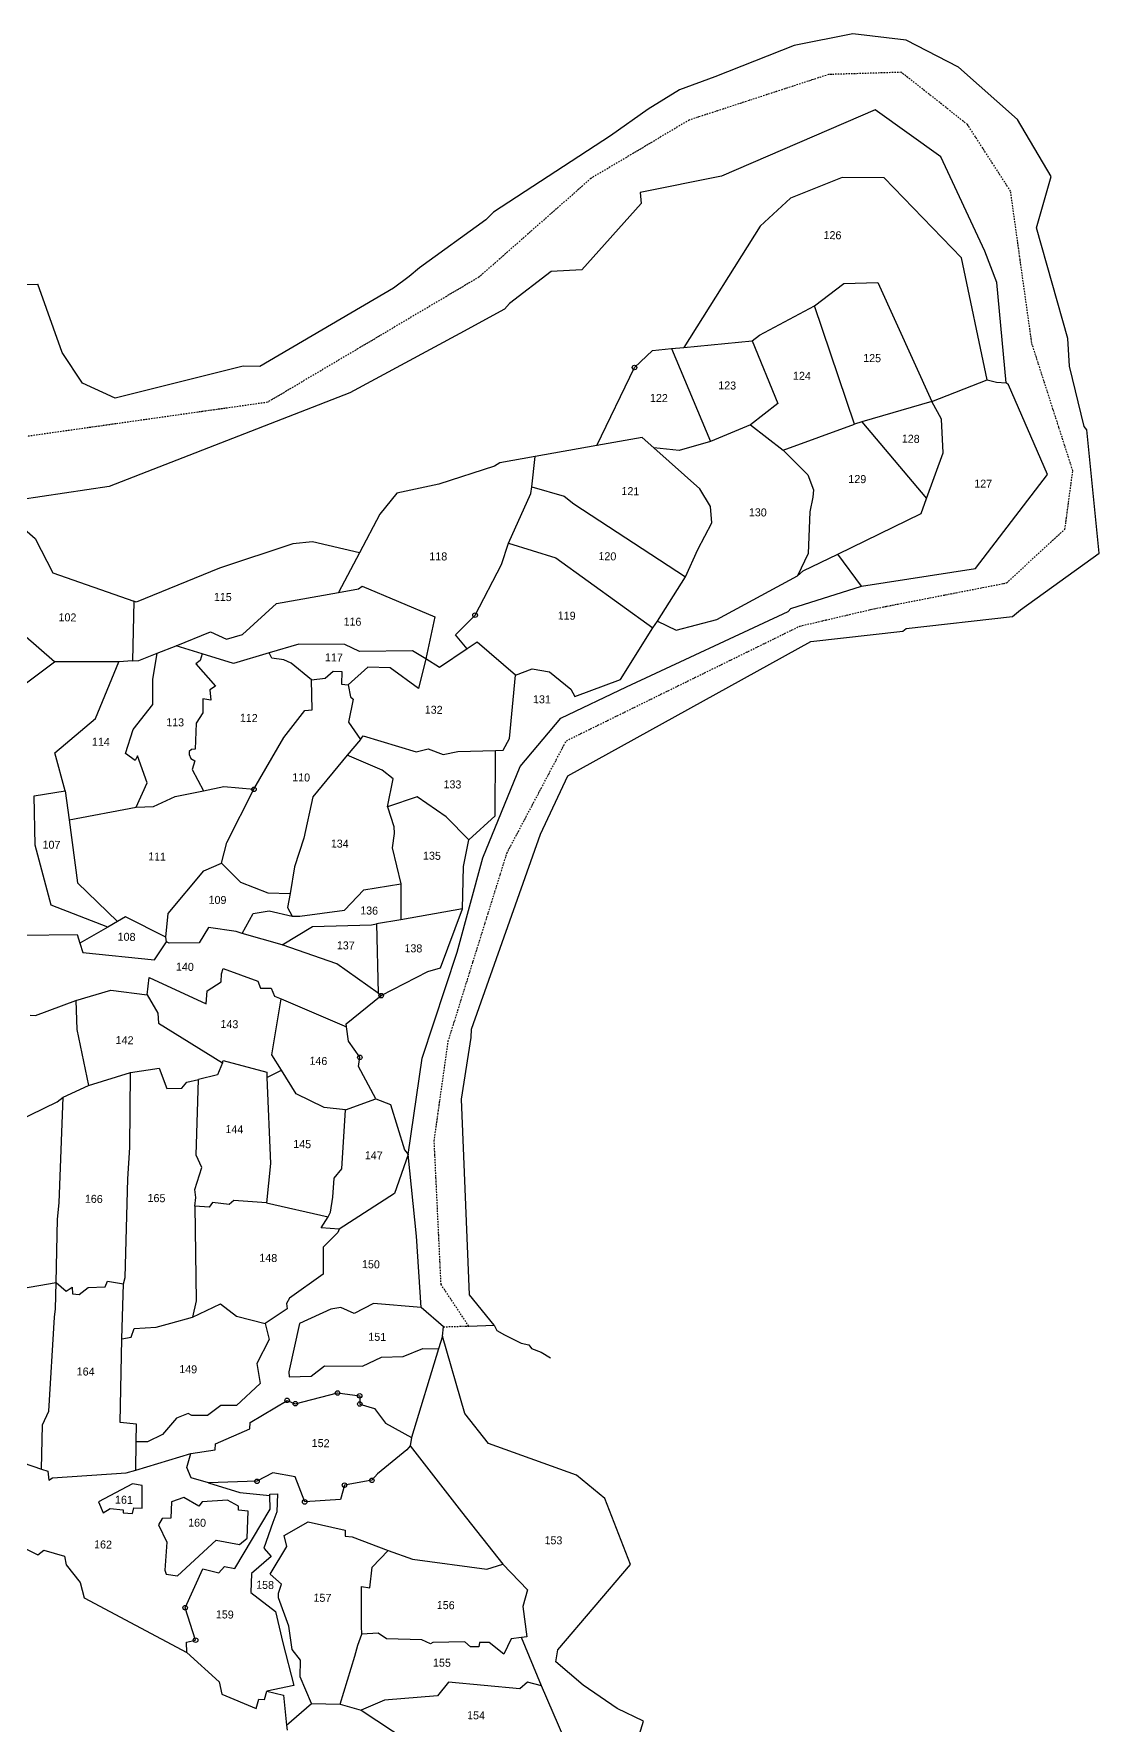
# Model space of a CAD drawing. Header units: metres. Extents: x 264613 to 267419, y 2153056 to 2156022.
# Drawn here: x 266196 to 267419, y 2154081 to 2156022 of the extents above; entities that cross this region are included whole.
import ezdxf

# ---------------------------------------------------------------- set-up
doc = ezdxf.new("R2010")
doc.units = ezdxf.units.M
doc.header["$LTSCALE"] = 0.3
doc.linetypes.add('DASHDOT', pattern=[1, 0.5, -0.25, 0, -0.25])
for name, color, linetype in [('OFF', 1, 'Continuous'), ('OTHERS', 1, 'Continuous'), ('POLY_PARCEL', 6, 'Continuous'), ('POLY_WATER', 4, 'Continuous'), ('SYM_STONE', 1, 'Continuous'), ('TEXT_PARCEL', 7, 'Continuous'), ('V_BOUND_LINE', 7, 'Continuous'), ('V_BOUND_STREAM_LINE', 7, 'DASHDOT')]:
    doc.layers.add(name, color=color, linetype=linetype)
doc.styles.add('TEXT_MAP', font='', dxfattribs={"height": 1.8})
doc.styles.get('TEXT_MAP').set_extended_font_data('Kruti Dev 050')

msp = doc.modelspace()

# ---------------------------------------------------------------- linework, layer by layer
at = {"layer": 'OFF'}
for p, q in [((266124.7, 2155733.1), (266200.7, 2155734.7)), ((266695.2, 2154539.3), (266724.3, 2154540.3))]:
    msp.add_line(p, q, dxfattribs=at)
at = {"layer": 'OTHERS'}
for p, q in [((266724.3, 2154540.3), (266727.4, 2154534.2)), ((266727.4, 2154534.2), (266736.1, 2154529.3)), ((266736.1, 2154529.3), (266755.4, 2154519.5)), ((266755.4, 2154519.5), (266764.3, 2154517.9)), ((266764.3, 2154517.9), (266767.2, 2154513.7)), ((266767.2, 2154513.7), (266778.5, 2154509.5)), ((266778.5, 2154509.5), (266789, 2154503))]:
    msp.add_line(p, q, dxfattribs=at)
at = {"layer": 'POLY_PARCEL'}
for p, q in [((267123.7, 2155856.9), (267064.4, 2155833.3)), ((267172.1, 2155856.8), (267123.7, 2155856.9)), ((267260.8, 2155764.9), (267172.1, 2155856.8)), ((267064.4, 2155833.3), (267029.8, 2155801.3)), ((267029.8, 2155801.3), (266942, 2155662.1)), ((267290.2, 2155624.8), (267260.8, 2155764.9)), ((267091.9, 2155709.9), (267125.7, 2155735.6)), ((267125.7, 2155735.6), (267164.8, 2155736.4)), ((267164.8, 2155736.4), (267226.6, 2155600.1)), ((267028.7, 2155676.2), (267091.9, 2155709.9)), ((267137.8, 2155574.1), (267091.9, 2155709.9)), ((267020.4, 2155669.6), (267028.7, 2155676.2)), ((266885.4, 2155639.1), (266906.2, 2155658.7)), ((266906.2, 2155658.7), (266927.9, 2155660.8)), ((266927.9, 2155660.8), (266942, 2155662.1)), ((266927.9, 2155660.8), (266972.6, 2155554.1)), ((266942, 2155662.1), (267020.4, 2155669.6)), ((267020.4, 2155669.6), (267049.9, 2155597.6)), ((266842.3, 2155549.6), (266885.4, 2155639.1)), ((267226.6, 2155600.1), (267290.2, 2155624.8)), ((267290.2, 2155624.8), (267301, 2155622.4)), ((267301, 2155622.4), (267312, 2155621.3)), ((267049.9, 2155597.6), (267018.5, 2155573.2)), ((267226.6, 2155600.1), (267146.3, 2155576.6)), ((267237.6, 2155579.7), (267226.6, 2155600.1)), ((267146.3, 2155576.6), (267137.8, 2155574.1)), ((267146.3, 2155576.6), (267220.5, 2155488.8)), ((267239.8, 2155541.1), (267237.6, 2155579.7)), ((266894.3, 2155558.8), (266842.3, 2155549.6)), ((266907.8, 2155546.8), (266894.3, 2155558.8)), ((267018.5, 2155573.2), (266972.6, 2155554.1)), ((267018.5, 2155573.2), (267056.2, 2155544.2)), ((267056.2, 2155544.2), (267137.8, 2155574.1)), ((266771.4, 2155536.9), (266730.8, 2155529.7)), ((266767.8, 2155502), (266771.4, 2155536.9)), ((266842.3, 2155549.6), (266771.4, 2155536.9)), ((266936.6, 2155544), (266907.8, 2155546.8)), ((266960.5, 2155500), (266907.8, 2155546.8)), ((266972.6, 2155554.1), (266936.6, 2155544)), ((267056.2, 2155544.2), (267084.3, 2155515.8)), ((267220.5, 2155488.8), (267239.8, 2155541.1)), ((266724.8, 2155525.8), (266660.9, 2155505.1)), ((266730.8, 2155529.7), (266724.8, 2155525.8)), ((266660.9, 2155505.1), (266612.9, 2155494.9)), ((266766.5, 2155494.5), (266767.8, 2155502)), ((266767.8, 2155502), (266804.6, 2155491.5)), ((266972.7, 2155479.7), (266960.5, 2155500)), ((267084.3, 2155515.8), (267090.8, 2155498.8)), ((267090.8, 2155498.8), (267090.1, 2155490.4)), ((266612.9, 2155494.9), (266593.2, 2155470.9)), ((266740.8, 2155437.6), (266766.5, 2155494.5)), ((266804.6, 2155491.5), (266815.8, 2155482.6)), ((266815.8, 2155482.6), (266943.8, 2155398.9)), ((266974.2, 2155461), (266972.7, 2155479.7)), ((267090.1, 2155490.4), (267086.6, 2155473.4)), ((267214.2, 2155471.5), (267220.5, 2155488.8)), ((266179, 2155459.3), (266197.6, 2155442.9)), ((266593.2, 2155470.9), (266569.7, 2155426.3)), ((266958.3, 2155430.4), (266974.2, 2155461)), ((267086.6, 2155473.4), (267084.9, 2155425.6)), ((267118.8, 2155424.7), (267214.2, 2155471.5)), ((266197.6, 2155442.9), (266218, 2155403.3)), ((266493.5, 2155436.7), (266409.4, 2155408.9)), ((266516, 2155439.2), (266493.5, 2155436.7)), ((266569.7, 2155426.3), (266516, 2155439.2)), ((266569.7, 2155426.3), (266545.9, 2155381)), ((266732.8, 2155413.2), (266740.8, 2155437.6)), ((266740.8, 2155437.6), (266795, 2155420.7)), ((266795, 2155420.7), (266906.4, 2155340.2)), ((266943.8, 2155398.9), (266958.3, 2155430.4)), ((267084.9, 2155425.6), (267072.3, 2155400)), ((267078.9, 2155405.8), (267118.8, 2155424.7)), ((267145.9, 2155388), (267118.8, 2155424.7)), ((266218, 2155403.3), (266310.9, 2155371)), ((266409.4, 2155408.9), (266313.7, 2155370)), ((266702.5, 2155354.9), (266732.8, 2155413.2)), ((267072.3, 2155400), (267078.9, 2155405.8)), ((266545.9, 2155381), (266568.9, 2155385.2)), ((266568.9, 2155385.2), (266573, 2155388)), ((266573, 2155388), (266656.3, 2155353)), ((266911.7, 2155348.1), (266943.8, 2155398.9)), ((266979.8, 2155349.8), (267072.3, 2155400)), ((266310.9, 2155371), (266309.5, 2155302.4)), ((266313.7, 2155370), (266310.9, 2155371)), ((266435.5, 2155332.6), (266474.7, 2155368.1)), ((266474.7, 2155368.1), (266545.9, 2155381)), ((266219.8, 2155301.4), (266166.1, 2155348.3)), ((266656.3, 2155353), (266646, 2155304.7)), ((266680.2, 2155332.3), (266702.5, 2155354.9)), ((266906.4, 2155340.2), (266911.7, 2155348.1)), ((266911.7, 2155348.1), (266933.4, 2155337.8)), ((266933.4, 2155337.8), (266979.8, 2155349.8)), ((266359.5, 2155319.9), (266398.8, 2155335.7)), ((266398.8, 2155335.7), (266417.3, 2155327.4)), ((266417.3, 2155327.4), (266435.5, 2155332.6)), ((266693.6, 2155316.4), (266680.2, 2155332.3)), ((266704.8, 2155323.9), (266693.6, 2155316.4)), ((266748.9, 2155286.1), (266704.8, 2155323.9)), ((266869.2, 2155280.9), (266906.4, 2155340.2)), ((266316.6, 2155302.7), (266337.9, 2155311.2)), ((266332.9, 2155281), (266337.9, 2155311.2)), ((266337.9, 2155311.2), (266359.5, 2155319.9)), ((266389.2, 2155310.7), (266359.5, 2155319.9)), ((266389.2, 2155310.7), (266386.9, 2155303)), ((266425.2, 2155299.6), (266389.2, 2155310.7)), ((266466.3, 2155311.8), (266425.2, 2155299.6)), ((266500.2, 2155321.6), (266466.3, 2155311.8)), ((266469.4, 2155305.6), (266466.3, 2155311.8)), ((266483.2, 2155303.8), (266469.4, 2155305.6)), ((266552.9, 2155321.1), (266500.2, 2155321.6)), ((266569.9, 2155313.1), (266552.9, 2155321.1)), ((266630.6, 2155313.9), (266569.9, 2155313.1)), ((266646, 2155304.7), (266630.6, 2155313.9)), ((266646, 2155304.7), (266637.6, 2155270.7)), ((266661.7, 2155295), (266646, 2155304.7)), ((266693.6, 2155316.4), (266661.7, 2155295)), ((266164.9, 2155260.1), (266219.8, 2155301.4)), ((266293.6, 2155301.4), (266219.8, 2155301.4)), ((266266.9, 2155236.2), (266293.6, 2155301.4)), ((266309.5, 2155302.4), (266293.6, 2155301.4)), ((266309.5, 2155302.4), (266316.6, 2155302.7)), ((266386.9, 2155303), (266382.2, 2155299.1)), ((266382.2, 2155299.1), (266404.5, 2155273.3)), ((266491.3, 2155299.7), (266483.2, 2155303.8)), ((266514.9, 2155280.7), (266491.3, 2155299.7)), ((266530.5, 2155282.6), (266539.7, 2155290.5)), ((266539.7, 2155290.5), (266549.5, 2155290.1)), ((266549.5, 2155290.1), (266549.2, 2155275.9)), ((266579.3, 2155295.1), (266557, 2155275)), ((266605.2, 2155294.6), (266579.3, 2155295.1)), ((266637.6, 2155270.7), (266605.2, 2155294.6)), ((266742.2, 2155213.5), (266748.9, 2155286.1)), ((266748.9, 2155286.1), (266768.1, 2155293.5)), ((266768.1, 2155293.5), (266788, 2155289.9)), ((266788, 2155289.9), (266812.2, 2155269.9)), ((266332.9, 2155252.5), (266332.9, 2155281)), ((266404.5, 2155273.3), (266398.3, 2155269.1)), ((266398.3, 2155269.1), (266399.3, 2155257.5)), ((266514.9, 2155280.7), (266530.5, 2155282.6)), ((266515.7, 2155246.2), (266514.9, 2155280.7)), ((266549.2, 2155275.9), (266557, 2155275)), ((266557, 2155275), (266559.6, 2155261.3)), ((266812.2, 2155269.9), (266817, 2155261.6)), ((266817, 2155261.6), (266869.2, 2155280.9)), ((266310.1, 2155223.7), (266332.9, 2155252.5)), ((266399.3, 2155257.5), (266390.1, 2155258.9)), ((266390.1, 2155258.9), (266390.1, 2155243)), ((266507.3, 2155245.4), (266515.7, 2155246.2)), ((266562.8, 2155258.6), (266557.4, 2155232.1)), ((266559.6, 2155261.3), (266562.8, 2155258.6)), ((266220.4, 2155197.1), (266266.9, 2155236.2)), ((266382.3, 2155230.8), (266381.5, 2155201.3)), ((266390.1, 2155243), (266382.3, 2155230.8)), ((266483.2, 2155214.4), (266507.3, 2155245.4)), ((266557.4, 2155232.1), (266571, 2155212.3)), ((266301.5, 2155196), (266310.1, 2155223.7)), ((266448.8, 2155155.1), (266483.2, 2155214.4)), ((266571, 2155212.3), (266555.9, 2155194.2)), ((266571, 2155212.3), (266574.2, 2155216.3)), ((266574.2, 2155216.3), (266634.8, 2155198)), ((266734.7, 2155200), (266742.2, 2155213.5)), ((266232.1, 2155153.2), (266220.4, 2155197.1)), ((266312.3, 2155188.3), (266301.5, 2155196)), ((266315.3, 2155193.4), (266312.3, 2155188.3)), ((266326.2, 2155162.7), (266315.3, 2155193.4)), ((266374.5, 2155198.3), (266374.3, 2155195.1)), ((266374.3, 2155195.1), (266376.2, 2155190.5)), ((266377.3, 2155200.6), (266374.5, 2155198.3)), ((266376.2, 2155190.5), (266380.9, 2155187.9)), ((266381.5, 2155201.3), (266377.3, 2155200.6)), ((266380.9, 2155187.9), (266377.8, 2155177.9)), ((266555.9, 2155194.2), (266516.2, 2155146.4)), ((266596, 2155177.2), (266555.9, 2155194.2)), ((266634.8, 2155198), (266648.8, 2155201.4)), ((266648.8, 2155201.4), (266666, 2155195.2)), ((266666, 2155195.2), (266682.9, 2155198.6)), ((266682.9, 2155198.6), (266726.1, 2155199.8)), ((266725.5, 2155124.7), (266726.1, 2155199.8)), ((266726.1, 2155199.8), (266734.7, 2155200)), ((266377.8, 2155177.9), (266390.8, 2155153.5)), ((266608.4, 2155167), (266596, 2155177.2)), ((266196.5, 2155147.5), (266232.1, 2155153.2)), ((266232.1, 2155153.2), (266236.6, 2155120)), ((266313.6, 2155134.6), (266326.2, 2155162.7)), ((266358.5, 2155146.9), (266390.8, 2155153.5)), ((266390.8, 2155153.5), (266414.4, 2155158.3)), ((266414.4, 2155158.3), (266448.8, 2155155.1)), ((266417.8, 2155094.1), (266448.8, 2155155.1)), ((266602.2, 2155135.1), (266608.4, 2155167)), ((266197.8, 2155091), (266196.5, 2155147.5)), ((266236.6, 2155120), (266313.6, 2155134.6)), ((266313.6, 2155134.6), (266333.5, 2155135.2)), ((266333.5, 2155135.2), (266358.5, 2155146.9)), ((266516.2, 2155146.4), (266506.2, 2155099.1)), ((266636.1, 2155146.3), (266602.2, 2155135.1)), ((266602.2, 2155135.1), (266609.2, 2155112.5)), ((266669.2, 2155123.7), (266636.1, 2155146.3)), ((266236.6, 2155120), (266246.4, 2155047.8)), ((266609.2, 2155112.5), (266609.7, 2155104.4)), ((266695.5, 2155097.1), (266669.2, 2155123.7)), ((266695.5, 2155097.1), (266725.5, 2155124.7)), ((266216.2, 2155022.3), (266197.8, 2155091)), ((266411.5, 2155070.2), (266417.8, 2155094.1)), ((266506.2, 2155099.1), (266495.2, 2155066.3)), ((266609.7, 2155104.4), (266607.2, 2155088)), ((266689.4, 2155066.4), (266695.5, 2155097.1)), ((266607.2, 2155088), (266617.3, 2155046.8)), ((266350.4, 2155012.5), (266391.2, 2155061.7)), ((266391.2, 2155061.7), (266411.5, 2155070.2)), ((266411.5, 2155070.2), (266433.4, 2155048.7)), ((266495.2, 2155066.3), (266490.4, 2155035.7)), ((266688.1, 2155017.9), (266689.4, 2155066.4)), ((266246.4, 2155047.8), (266292.1, 2155003.4)), ((266433.4, 2155048.7), (266464.8, 2155036.2)), ((266464.8, 2155036.2), (266490.4, 2155035.7)), ((266490.4, 2155035.7), (266487.1, 2155019.6)), ((266552.5, 2155016.3), (266574.9, 2155039.9)), ((266574.9, 2155039.9), (266617.3, 2155046.8)), ((266617.3, 2155046.8), (266617.3, 2155005.5)), ((266281.1, 2154997.1), (266216.2, 2155022.3)), ((266447.7, 2155012.8), (266466.3, 2155015.5)), ((266466.3, 2155015.5), (266492.6, 2155009.7)), ((266487.1, 2155019.6), (266492.6, 2155009.7)), ((266501.5, 2155009.6), (266552.5, 2155016.3)), ((266688.1, 2155017.9), (266617.3, 2155005.5)), ((266662.8, 2154950.1), (266688.1, 2155017.9)), ((266281.1, 2154997.1), (266249.1, 2154978.6)), ((266292.1, 2155003.4), (266281.1, 2154997.1)), ((266301.2, 2155008.6), (266292.1, 2155003.4)), ((266347.8, 2154985.6), (266301.2, 2155008.6)), ((266347.8, 2154985.6), (266350.4, 2155012.5)), ((266396.8, 2154996.4), (266386, 2154979)), ((266428.5, 2154992), (266396.8, 2154996.4)), ((266435.1, 2154989.8), (266447.7, 2155012.8)), ((266481.3, 2154976.8), (266516, 2154997.6)), ((266492.6, 2155009.7), (266501.5, 2155009.6)), ((266516, 2154997.6), (266583.5, 2154999.7)), ((266583.5, 2154999.7), (266589.4, 2155000.7)), ((266617.3, 2155005.5), (266589.4, 2155000.7)), ((266589.4, 2155000.7), (266591.3, 2154921.4)), ((266181.3, 2154987.8), (266246, 2154988.6)), ((266246, 2154988.6), (266249.1, 2154978.6)), ((266249.1, 2154978.6), (266252.5, 2154967.7)), ((266334.7, 2154959.4), (266348.5, 2154980.2)), ((266348.5, 2154980.2), (266347.8, 2154985.6)), ((266351.4, 2154978.5), (266348.5, 2154980.2)), ((266386, 2154979), (266351.4, 2154978.5)), ((266435.1, 2154989.8), (266428.5, 2154992)), ((266481.3, 2154976.8), (266435.1, 2154989.8)), ((266543.9, 2154954.9), (266481.3, 2154976.8)), ((266252.5, 2154967.7), (266334.7, 2154959.4)), ((266591.3, 2154921.4), (266543.9, 2154954.9)), ((266326.1, 2154919.3), (266328.5, 2154939.1)), ((266328.5, 2154939.1), (266393.8, 2154908.8)), ((266411, 2154934.4), (266411.4, 2154943.5)), ((266411.4, 2154943.5), (266413.5, 2154949.6)), ((266413.5, 2154949.6), (266453.1, 2154935)), ((266594.8, 2154918.4), (266648.4, 2154945.9)), ((266648.4, 2154945.9), (266662.8, 2154950.1)), ((266244.5, 2154912.7), (266284.5, 2154924.5)), ((266284.5, 2154924.5), (266326.1, 2154919.3)), ((266326.1, 2154919.3), (266338.6, 2154898.1)), ((266393.8, 2154908.8), (266394.9, 2154924)), ((266394.9, 2154924), (266411, 2154934.4)), ((266453.1, 2154935), (266456.3, 2154926.8)), ((266456.3, 2154926.8), (266468.5, 2154926.9)), ((266468.5, 2154926.9), (266472.3, 2154917.7)), ((266472.3, 2154917.7), (266480.1, 2154914.9)), ((266554.4, 2154886.2), (266594.8, 2154918.4)), ((266591.3, 2154921.4), (266594.8, 2154918.4)), ((266198, 2154895.5), (266244.5, 2154912.7)), ((266244.5, 2154912.7), (266245.4, 2154879.5)), ((266338.6, 2154898.1), (266339.4, 2154886.9)), ((266469.2, 2154850.3), (266480.1, 2154914.9)), ((266480.1, 2154914.9), (266555, 2154882.5)), ((266191.8, 2154896.1), (266198, 2154895.5)), ((266245.4, 2154879.5), (266259.1, 2154815.4)), ((266339.4, 2154886.9), (266412.6, 2154841.3)), ((266555, 2154882.5), (266554.4, 2154886.2)), ((266557.4, 2154866.2), (266555, 2154882.5)), ((266570.3, 2154847.6), (266557.4, 2154866.2)), ((266412.6, 2154841.3), (266407, 2154827.5)), ((266412.6, 2154841.3), (266413.6, 2154844.1)), ((266413.6, 2154844.1), (266463.4, 2154830.4)), ((266480.2, 2154832.7), (266469.2, 2154850.3)), ((266568.9, 2154837.2), (266570.3, 2154847.6)), ((266259.1, 2154815.4), (266307.2, 2154830.3)), ((266306.5, 2154744), (266307.2, 2154830.3)), ((266307.2, 2154830.3), (266339.9, 2154835.1)), ((266339.9, 2154835.1), (266348.7, 2154811.7)), ((266366, 2154812.4), (266371.6, 2154819.1)), ((266371.6, 2154819.1), (266385.1, 2154822.3)), ((266382.6, 2154735.2), (266385.1, 2154822.3)), ((266407, 2154827.5), (266385.1, 2154822.3)), ((266463.4, 2154830.4), (266463.6, 2154824.6)), ((266463.6, 2154824.6), (266480.2, 2154832.7)), ((266463.6, 2154824.6), (266467.8, 2154725.8)), ((266497.1, 2154805.6), (266480.2, 2154832.7)), ((266588.6, 2154799.8), (266568.9, 2154837.2)), ((266223.1, 2154796.5), (266229.9, 2154801.8)), ((266225.4, 2154680.7), (266229.9, 2154801.8)), ((266229.9, 2154801.8), (266259.1, 2154815.4)), ((266348.7, 2154811.7), (266366, 2154812.4)), ((266529.2, 2154789.9), (266497.1, 2154805.6)), ((266553.8, 2154787.3), (266588.6, 2154799.8)), ((266588.6, 2154799.8), (266605.6, 2154793.6)), ((266161.8, 2154766.8), (266223.1, 2154796.5)), ((266553.8, 2154787.3), (266529.2, 2154789.9)), ((266549.5, 2154719.7), (266553.8, 2154787.3)), ((266605.6, 2154793.6), (266621.6, 2154741.3)), ((266304.1, 2154708.3), (266306.5, 2154744)), ((266621.6, 2154741.3), (266625.7, 2154736.1)), ((266388.8, 2154721.1), (266382.6, 2154735.2)), ((266467.8, 2154725.8), (266463.1, 2154680.7)), ((266625.7, 2154736.1), (266609.9, 2154691.3)), ((266300.9, 2154594.8), (266304.1, 2154708.3)), ((266380.8, 2154696), (266388.8, 2154721.1)), ((266539.2, 2154687.3), (266540.7, 2154708.9)), ((266540.7, 2154708.9), (266549.5, 2154719.7)), ((266382.1, 2154686.7), (266380.8, 2154696)), ((266380.8, 2154676.7), (266382.1, 2154686.7)), ((266425.7, 2154683.3), (266420.2, 2154678.8)), ((266463.1, 2154680.7), (266425.7, 2154683.3)), ((266536.7, 2154670.1), (266539.2, 2154687.3)), ((266609.9, 2154691.3), (266546.4, 2154650.5)), ((266223.5, 2154662.1), (266225.4, 2154680.7)), ((266380.8, 2154676.7), (266382.3, 2154568.2)), ((266397.3, 2154675.6), (266380.8, 2154676.7)), ((266401.3, 2154680.9), (266397.3, 2154675.6)), ((266420.2, 2154678.8), (266401.3, 2154680.9)), ((266463.1, 2154680.7), (266534.1, 2154664.6)), ((266525.9, 2154651.9), (266534.1, 2154664.6)), ((266534.1, 2154664.6), (266536.7, 2154670.1)), ((266221.7, 2154589.3), (266223.5, 2154662.1)), ((266546.4, 2154650.5), (266525.9, 2154651.9)), ((266545.1, 2154646.7), (266528.2, 2154629.8)), ((266546.4, 2154650.5), (266545.1, 2154646.7)), ((266528.2, 2154629.8), (266528.1, 2154598.9)), ((266162.1, 2154578.8), (266221.7, 2154589.3)), ((266220.9, 2154559.2), (266221.7, 2154589.3)), ((266221.7, 2154589.3), (266233.3, 2154579.2)), ((266278, 2154584.2), (266280.9, 2154590.7)), ((266280.9, 2154590.7), (266299.1, 2154587.6)), ((266297.3, 2154524.5), (266299.1, 2154587.6)), ((266299.1, 2154587.6), (266300.9, 2154594.8)), ((266528.1, 2154598.9), (266489.4, 2154571.1)), ((266233.3, 2154579.2), (266240.3, 2154583.9)), ((266240.3, 2154583.9), (266240.4, 2154576.3)), ((266240.4, 2154576.3), (266248.1, 2154575.4)), ((266248.1, 2154575.4), (266258.6, 2154583.5)), ((266258.6, 2154583.5), (266278, 2154584.2)), ((266382.3, 2154568.2), (266378.3, 2154549.4)), ((266489.4, 2154571.1), (266486.3, 2154565.3)), ((266213.5, 2154441.5), (266220, 2154549.5)), ((266220, 2154549.5), (266220.9, 2154559.2)), ((266353.5, 2154542.7), (266378.3, 2154549.4)), ((266378.3, 2154549.4), (266410.3, 2154564.8)), ((266410.3, 2154564.8), (266428.6, 2154550.8)), ((266428.6, 2154550.8), (266461.5, 2154542.4)), ((266486.7, 2154559), (266461.5, 2154542.4)), ((266486.3, 2154565.3), (266486.7, 2154559)), ((266537.1, 2154558.6), (266500.9, 2154542.1)), ((266548.3, 2154560.7), (266537.1, 2154558.6)), ((266563.7, 2154553.5), (266548.3, 2154560.7)), ((266586, 2154565), (266563.7, 2154553.5)), ((266640.8, 2154560.6), (266586, 2154565)), ((266308, 2154526.5), (266311.4, 2154536.4)), ((266311.4, 2154536.4), (266336.5, 2154537.9)), ((266336.5, 2154537.9), (266353.5, 2154542.7)), ((266461.5, 2154542.4), (266466.4, 2154523.9)), ((266500.9, 2154542.1), (266488.9, 2154486.9)), ((266295.4, 2154428.7), (266297.3, 2154524.5)), ((266297.3, 2154524.5), (266308, 2154526.5)), ((266466.4, 2154523.9), (266451.9, 2154496.4)), ((266619.9, 2154504.2), (266642.7, 2154513.4)), ((266660.6, 2154513), (266629.5, 2154411.4)), ((266642.7, 2154513.4), (266660.6, 2154513)), ((266665, 2154527.7), (266660.6, 2154513)), ((266451.9, 2154496.4), (266455.8, 2154473.2)), ((266514.5, 2154481.9), (266529.9, 2154493.5)), ((266529.9, 2154493.5), (266573.4, 2154493.4)), ((266573.4, 2154493.4), (266595.2, 2154503.4)), ((266595.2, 2154503.4), (266619.9, 2154504.2)), ((266455.8, 2154473.2), (266428.6, 2154448.2)), ((266488.9, 2154486.9), (266489.3, 2154481.1)), ((266489.3, 2154481.1), (266514.5, 2154481.9)), ((266444.3, 2154428.8), (266486.8, 2154454)), ((266486.8, 2154454), (266496.2, 2154450.2)), ((266496.2, 2154450.2), (266544.7, 2154462.5)), ((266544.7, 2154462.5), (266570.1, 2154459.3)), ((266570.1, 2154459.3), (266570.2, 2154449.8)), ((266206.3, 2154425.8), (266213.5, 2154441.5)), ((266359.8, 2154433.5), (266343.9, 2154414.9)), ((266373.1, 2154439.1), (266359.8, 2154433.5)), ((266377.6, 2154436.7), (266373.1, 2154439.1)), ((266395.4, 2154436.6), (266377.6, 2154436.7)), ((266410.6, 2154448), (266395.4, 2154436.6)), ((266428.6, 2154448.2), (266410.6, 2154448)), ((266570.2, 2154449.8), (266587.2, 2154444.8)), ((266587.2, 2154444.8), (266599.8, 2154428)), ((266204.8, 2154375.2), (266206.3, 2154425.8)), ((266313.9, 2154426.8), (266295.4, 2154428.7)), ((266313.6, 2154406.3), (266313.9, 2154426.8)), ((266343.9, 2154414.9), (266326.5, 2154406.4)), ((266404.6, 2154404.2), (266443.9, 2154421.2)), ((266443.9, 2154421.2), (266444.3, 2154428.8)), ((266599.8, 2154428), (266629.5, 2154411.4)), ((266629.5, 2154411.4), (266628, 2154401.8)), ((266313.1, 2154374), (266313.6, 2154406.3)), ((266313.1, 2154374), (266376.3, 2154393.2)), ((266326.5, 2154406.4), (266313.6, 2154406.3)), ((266371.9, 2154377), (266376.3, 2154393.2)), ((266376.3, 2154393.2), (266404.1, 2154397.2)), ((266404.1, 2154397.2), (266404.6, 2154404.2)), ((266624.3, 2154397.1), (266590.7, 2154369.6)), ((266628, 2154401.8), (266624.3, 2154397.1)), ((266628, 2154401.8), (266686.9, 2154326)), ((266183.9, 2154382.3), (266204.8, 2154375.2)), ((266204.8, 2154375.2), (266212.3, 2154372.7)), ((266212.3, 2154372.7), (266213.5, 2154362.5)), ((266302.2, 2154370.7), (266313.1, 2154374)), ((266376.9, 2154365.2), (266371.9, 2154377)), ((266213.5, 2154362.5), (266217.5, 2154365.3)), ((266217.5, 2154365.3), (266302.2, 2154370.7)), ((266309.6, 2154358.2), (266270.5, 2154337.7)), ((266320.5, 2154356.3), (266309.6, 2154358.2)), ((266320.5, 2154330.4), (266320.5, 2154356.3)), ((266396.6, 2154359.3), (266376.9, 2154365.2)), ((266452.2, 2154361.2), (266396.6, 2154359.3)), ((266396.6, 2154359.3), (266432.5, 2154348.5)), ((266470.5, 2154370.7), (266452.2, 2154361.2)), ((266495.9, 2154366.2), (266470.5, 2154370.7)), ((266507, 2154337.5), (266495.9, 2154366.2)), ((266552.7, 2154356.8), (266548.1, 2154340.4)), ((266584.1, 2154362.3), (266552.7, 2154356.8)), ((266590.7, 2154369.6), (266584.1, 2154362.3)), ((266270.5, 2154337.7), (266275.6, 2154325.1)), ((266354, 2154337.7), (266353.5, 2154318.8)), ((266368.5, 2154342.5), (266354, 2154337.7)), ((266385.5, 2154332.6), (266368.5, 2154342.5)), ((266389.5, 2154337.6), (266385.5, 2154332.6)), ((266418.3, 2154339.7), (266389.5, 2154337.6)), ((266430.9, 2154332.5), (266418.3, 2154339.7)), ((266432.5, 2154348.5), (266467.1, 2154344.8)), ((266467.1, 2154346.4), (266475.9, 2154346.7)), ((266467.1, 2154344.8), (266467.1, 2154346.4)), ((266467.5, 2154329.1), (266467.1, 2154344.8)), ((266475.9, 2154346.7), (266475.2, 2154326.3)), ((266548.1, 2154340.4), (266507, 2154337.5)), ((266275.6, 2154325.1), (266283.9, 2154330)), ((266283.9, 2154330), (266298.7, 2154328.5)), ((266298.7, 2154328.5), (266298.8, 2154324.9)), ((266298.8, 2154324.9), (266309.4, 2154324.3)), ((266309.4, 2154324.3), (266311, 2154330.8)), ((266311, 2154330.8), (266320.5, 2154330.4)), ((266343.3, 2154318.4), (266339.1, 2154311.3)), ((266353.5, 2154318.8), (266343.3, 2154318.4)), ((266427, 2154261.1), (266467.5, 2154329.1)), ((266431, 2154328.2), (266430.9, 2154332.5)), ((266442.2, 2154326.8), (266431, 2154328.2)), ((266440.9, 2154296.1), (266442.2, 2154326.8)), ((266475.2, 2154326.3), (266470.4, 2154314)), ((266483.5, 2154298.9), (266511.1, 2154314.8)), ((266511.1, 2154314.8), (266553.6, 2154305.1)), ((266686.9, 2154326), (266734.3, 2154266)), ((266339.1, 2154311.3), (266348.8, 2154291.5)), ((266432.3, 2154288.5), (266440.9, 2154296.1)), ((266470.4, 2154314), (266460.3, 2154284.4)), ((266486.5, 2154286.2), (266483.5, 2154298.9)), ((266553.6, 2154305.1), (266553.4, 2154298.3)), ((266553.4, 2154298.3), (266561.5, 2154297.6)), ((266561.5, 2154297.6), (266602.8, 2154281.8)), ((266348.8, 2154291.5), (266346.5, 2154259.4)), ((266361.1, 2154252.7), (266405.4, 2154293.7)), ((266405.4, 2154293.7), (266432.3, 2154288.5)), ((266460.3, 2154284.4), (266468.4, 2154275)), ((266467.2, 2154254.8), (266486.5, 2154286.2)), ((266584.4, 2154262.5), (266602.8, 2154281.8)), ((266602.8, 2154281.8), (266630.6, 2154271.9)), ((266346.5, 2154259.4), (266348.1, 2154254.7)), ((266369.9, 2154216.1), (266390.3, 2154260.8)), ((266390.3, 2154260.8), (266408.4, 2154256.3)), ((266408.4, 2154256.3), (266415, 2154263.3)), ((266415, 2154263.3), (266427, 2154261.1)), ((266468.4, 2154275), (266445.8, 2154255.4)), ((266581.6, 2154239.1), (266584.4, 2154262.5)), ((266630.6, 2154271.9), (266715.9, 2154260.3)), ((266715.9, 2154260.3), (266734.3, 2154266)), ((266734.3, 2154266), (266762.7, 2154236.5)), ((266348.1, 2154254.7), (266361.1, 2154252.7)), ((266445.8, 2154255.4), (266445.3, 2154233.5)), ((266480.2, 2154243), (266467.2, 2154254.8)), ((266476.9, 2154233), (266480.2, 2154243)), ((266572.3, 2154195.1), (266572, 2154240.3)), ((266572, 2154240.3), (266581.6, 2154239.1)), ((266445.3, 2154233.5), (266473.6, 2154211.9)), ((266477.1, 2154227.5), (266476.9, 2154233)), ((266488.8, 2154194.9), (266477.1, 2154227.5)), ((266762.7, 2154236.5), (266757.5, 2154217.4)), ((266757.5, 2154217.4), (266761.9, 2154182.7)), ((266381.8, 2154178.9), (266369.9, 2154216.1)), ((266473.6, 2154211.9), (266482, 2154175.9)), ((266371.4, 2154176.5), (266381.8, 2154178.9)), ((266492.5, 2154168.3), (266488.8, 2154194.9)), ((266567.9, 2154173.2), (266572.4, 2154185.7)), ((266572.4, 2154185.7), (266572.3, 2154195.1)), ((266591.4, 2154186.9), (266572.4, 2154185.7)), ((266600.7, 2154180.3), (266591.4, 2154186.9)), ((266641.5, 2154179.1), (266600.7, 2154180.3)), ((266651.2, 2154174.8), (266641.5, 2154179.1)), ((266743.8, 2154180.3), (266735.6, 2154162.7)), ((266755.7, 2154181.9), (266743.8, 2154180.3)), ((266761.9, 2154182.7), (266755.7, 2154181.9)), ((266778.7, 2154126.5), (266755.7, 2154181.9)), ((266371.9, 2154164.7), (266371.4, 2154176.5)), ((266482, 2154175.9), (266494.7, 2154126.7)), ((266502.3, 2154156), (266492.5, 2154168.3)), ((266547.7, 2154105.4), (266564.6, 2154160.6)), ((266564.6, 2154160.6), (266567.9, 2154173.2)), ((266654.2, 2154176.2), (266651.2, 2154174.8)), ((266690.9, 2154177), (266654.2, 2154176.2)), ((266697.1, 2154171.3), (266690.9, 2154177)), ((266707, 2154171.4), (266697.1, 2154171.3)), ((266707.6, 2154176.4), (266707, 2154171.4)), ((266718.6, 2154176.2), (266707.6, 2154176.4)), ((266735.6, 2154162.7), (266718.6, 2154176.2)), ((266501.9, 2154136.8), (266502.3, 2154156)), ((266494.7, 2154126.7), (266463.5, 2154120.3)), ((266514.8, 2154106.1), (266501.9, 2154136.8)), ((266672, 2154130.7), (266659.4, 2154115.2)), ((266753.8, 2154123), (266672, 2154130.7)), ((266762.6, 2154130.9), (266753.8, 2154123)), ((266778.7, 2154126.5), (266762.6, 2154130.9)), ((266805.5, 2154064.5), (266778.7, 2154126.5)), ((266486.2, 2154081.5), (266514.8, 2154106.1)), ((266514.8, 2154106.1), (266547.7, 2154105.4)), ((266547.7, 2154105.4), (266571.9, 2154098.6)), ((266598.4, 2154109.9), (266571.9, 2154098.6)), ((266659.4, 2154115.2), (266598.4, 2154109.9)), ((266571.9, 2154098.6), (266668.9, 2154034.8))]:
    msp.add_line(p, q, dxfattribs=at)
at = {"layer": 'POLY_WATER'}
for p, q in [((267068.6, 2156008.5), (266977.5, 2155972.5)), ((267135.8, 2156021.9), (267068.6, 2156008.5)), ((267197.3, 2156014.6), (267135.8, 2156021.9)), ((267257.3, 2155983.8), (267197.3, 2156014.6)), ((267325.1, 2155923.4), (267257.3, 2155983.8)), ((266977.5, 2155972.5), (266937.2, 2155957.6)), ((266937.2, 2155957.6), (266901.2, 2155935.3)), ((266901.2, 2155935.3), (266857.9, 2155904.8)), ((267161.5, 2155934.6), (266985.1, 2155858.4)), ((267236.9, 2155880.8), (267161.5, 2155934.6)), ((267363.5, 2155858.2), (267325.1, 2155923.4)), ((266857.9, 2155904.8), (266723.6, 2155817.2)), ((267287.4, 2155772.5), (267236.9, 2155880.8)), ((266985.1, 2155858.4), (266892, 2155839.7)), ((267346.7, 2155799.1), (267363.5, 2155858.2)), ((266892, 2155839.7), (266893.1, 2155827.1)), ((266723.6, 2155817.2), (266714.8, 2155808.3)), ((266893.1, 2155827.1), (266825.1, 2155751.1)), ((266714.8, 2155808.3), (266638.8, 2155753.5)), ((267382.5, 2155672.2), (267346.7, 2155799.1)), ((267301.3, 2155736.4), (267287.4, 2155772.5)), ((266638.8, 2155753.5), (266626.9, 2155743.6)), ((266825.1, 2155751.1), (266789.8, 2155749.1)), ((266228.8, 2155656.1), (266200.7, 2155734.7)), ((266626.9, 2155743.6), (266608.8, 2155729.9)), ((266789.8, 2155749.1), (266742, 2155712.3)), ((267312, 2155621.3), (267301.3, 2155736.4)), ((266608.8, 2155729.9), (266455.6, 2155640.1)), ((266742, 2155712.3), (266736.1, 2155706.1)), ((266736.1, 2155706.1), (266684.9, 2155678.1)), ((266684.9, 2155678.1), (266558.9, 2155609.9)), ((266251.9, 2155620.9), (266228.8, 2155656.1)), ((267384.6, 2155640.4), (267382.5, 2155672.2)), ((266436.3, 2155640.5), (266289.7, 2155603.8)), ((266455.6, 2155640.1), (266436.3, 2155640.5)), ((267401.4, 2155571.5), (267384.6, 2155640.4)), ((266289.7, 2155603.8), (266251.9, 2155620.9)), ((267314.7, 2155619.2), (267312, 2155621.3)), ((267359.5, 2155516.3), (267314.7, 2155619.2)), ((266558.9, 2155609.9), (266282.8, 2155502.7)), ((267404.3, 2155567.4), (267401.4, 2155571.5)), ((267418.7, 2155425.9), (267404.3, 2155567.4)), ((266282.8, 2155502.7), (266128.3, 2155479.5)), ((267276.7, 2155408.6), (267359.5, 2155516.3)), ((267328.3, 2155360.9), (267418.7, 2155425.9)), ((267145.9, 2155388), (267276.7, 2155408.6)), ((267064.8, 2155362.6), (267145.9, 2155388)), ((267061.7, 2155359), (267064.8, 2155362.6)), ((266876.2, 2155272.6), (267061.7, 2155359)), ((267197, 2155339.6), (267319.3, 2155353.2)), ((267319.3, 2155353.2), (267328.3, 2155360.9)), ((266808.9, 2155170.4), (267087.6, 2155324.5)), ((267087.6, 2155324.5), (267193.2, 2155336.6)), ((267193.2, 2155336.6), (267197, 2155339.6)), ((266800.8, 2155236.9), (266876.2, 2155272.6)), ((266754.2, 2155181.1), (266800.8, 2155236.9)), ((266711.6, 2155076.3), (266754.2, 2155181.1)), ((266777.4, 2155103.8), (266808.9, 2155170.4)), ((266698.5, 2154879.9), (266777.4, 2155103.8)), ((266681.8, 2154968.3), (266711.6, 2155076.3)), ((266641.9, 2154846.6), (266681.8, 2154968.3)), ((266697.9, 2154870.4), (266698.5, 2154879.9)), ((266687, 2154799.6), (266697.9, 2154870.4)), ((266625.7, 2154736.1), (266641.9, 2154846.6)), ((266696.2, 2154575), (266687, 2154799.6)), ((266635.4, 2154642.4), (266625.7, 2154736.1)), ((266640.8, 2154560.6), (266635.4, 2154642.4)), ((266724.3, 2154540.3), (266696.2, 2154575)), ((266666.2, 2154538.4), (266640.8, 2154560.6))]:
    msp.add_line(p, q, dxfattribs=at)
at = {"layer": 'SYM_STONE'}
for centre in [(266885.4, 2155639.1), (266702.5, 2155354.9), (266448.8, 2155155.1), (266594.8, 2154918.4), (266570.3, 2154847.6), (266486.8, 2154454), (266496.2, 2154450.2), (266544.7, 2154462.5), (266570.1, 2154459.3), (266570.2, 2154449.8), (266452.2, 2154361.2), (266552.7, 2154356.8), (266584.1, 2154362.3), (266507, 2154337.5), (266369.9, 2154216.1), (266381.8, 2154178.9)]:
    msp.add_circle(centre, 2.6, dxfattribs=at)
at = {"layer": 'V_BOUND_LINE'}
for p, q in [((266665, 2154527.7), (266666.2, 2154538.4)), ((266666.2, 2154538.4), (266666.2, 2154538.4)), ((266690.6, 2154438.9), (266665, 2154527.7)), ((266718.1, 2154404.4), (266690.6, 2154438.9)), ((266818.9, 2154368.2), (266718.1, 2154404.4)), ((266851.4, 2154341.3), (266818.9, 2154368.2)), ((266880.9, 2154265.8), (266851.4, 2154341.3)), ((266164.1, 2154295.1), (266200.8, 2154276.9)), ((266200.8, 2154276.9), (266207.6, 2154282)), ((266207.6, 2154282), (266231.4, 2154275.1)), ((266231.4, 2154275.1), (266233.3, 2154265.2)), ((266233.3, 2154265.2), (266249.2, 2154245)), ((266797.4, 2154167.9), (266880.9, 2154265.8)), ((266249.2, 2154245), (266254, 2154227.5)), ((266254, 2154227.5), (266371.9, 2154164.7)), ((266371.9, 2154164.7), (266408.9, 2154131.2)), ((266795.3, 2154154.2), (266797.4, 2154167.9)), ((266826.7, 2154127.2), (266795.3, 2154154.2)), ((266408.9, 2154131.2), (266412, 2154117)), ((266460.9, 2154110.9), (266463.5, 2154120.3)), ((266463.5, 2154120.3), (266482.6, 2154115.8)), ((266865.7, 2154100.6), (266826.7, 2154127.2)), ((266412, 2154117), (266451.2, 2154100.4)), ((266451.2, 2154100.4), (266454.5, 2154111.3)), ((266454.5, 2154111.3), (266460.9, 2154110.9)), ((266482.6, 2154115.8), (266486.2, 2154081.5)), ((266486.2, 2154081.5), (266486.8, 2154075.7)), ((266895.7, 2154085.9), (266865.7, 2154100.6)), ((266882, 2154041.2), (266895.7, 2154085.9))]:
    msp.add_line(p, q, dxfattribs=at)
at = {"layer": 'V_BOUND_STREAM_LINE', "ltscale": 10}
for p, q in [((267108.2, 2155975.2), (266948.2, 2155922.9)), ((267191.5, 2155977.7), (267108.2, 2155975.2)), ((267267.4, 2155918), (267191.5, 2155977.7)), ((266948.2, 2155922.9), (266835.5, 2155856)), ((267317, 2155841.3), (267267.4, 2155918)), ((266835.5, 2155856), (266707, 2155742.8)), ((267341.3, 2155667.2), (267317, 2155841.3)), ((266707, 2155742.8), (266464.3, 2155599.1)), ((267388.4, 2155520.6), (267341.3, 2155667.2)), ((266464.3, 2155599.1), (266146.2, 2155554)), ((267379.4, 2155453.7), (267388.4, 2155520.6)), ((267312.3, 2155391.9), (267379.4, 2155453.7)), ((267160.4, 2155362.3), (267312.3, 2155391.9)), ((267075, 2155342.3), (267160.4, 2155362.3)), ((266807.3, 2155210.9), (267075, 2155342.3)), ((266739.2, 2155082.2), (266807.3, 2155210.9)), ((266671.7, 2154866), (266739.2, 2155082.2)), ((266655.6, 2154751.9), (266671.7, 2154866)), ((266663.5, 2154586.9), (266655.6, 2154751.9)), ((266695.2, 2154539.3), (266663.5, 2154586.9)), ((266666.2, 2154538.4), (266695.2, 2154539.3))]:
    msp.add_line(p, q, dxfattribs=at)

# ---------------------------------------------------------------- texts
at = {"layer": 'TEXT_PARCEL', "style": 'TEXT_MAP'}
for s, p in [('126', (267102.3, 2155786.5)), ('125', (267147.8, 2155645.5)), ('124', (267067.2, 2155625.1)), ('123', (266981.5, 2155614.1)), ('122', (266903.1, 2155599.7)), ('128', (267192.1, 2155552.9)), ('121', (266870.4, 2155492.8)), ('129', (267130.8, 2155506.7)), ('127', (267275.2, 2155501.4)), ('130', (267016.6, 2155468.5)), ('118', (266650, 2155418)), ('120', (266844, 2155418.1)), ('115', (266402.7, 2155371.4)), ('102', (266224.4, 2155348)), ('116', (266551.5, 2155343.1)), ('119', (266797.3, 2155350)), ('117', (266530.2, 2155302)), ('132', (266644.7, 2155242)), ('131', (266768.9, 2155254)), ('113', (266348, 2155227.6)), ('112', (266432.5, 2155232.6)), ('114', (266262.8, 2155205.2)), ('110', (266492.6, 2155164.4)), ('133', (266666.2, 2155156.4)), ('107', (266206.1, 2155087.1)), ('134', (266536.9, 2155088.4)), ('111', (266327.3, 2155073.6)), ('135', (266642.7, 2155074.5)), ('109', (266396.6, 2155023.8)), ('136', (266570.6, 2155011.6)), ('108', (266292.3, 2154981.5)), ('137', (266543.8, 2154971.6)), ('138', (266621.4, 2154968.3)), ('140', (266359.2, 2154947.1)), ('143', (266410.3, 2154881.3)), ('142', (266290, 2154862.9)), ('146', (266512.4, 2154839.1)), ('144', (266416, 2154760.7)), ('145', (266493.8, 2154743.7)), ('147', (266575.9, 2154730.7)), ('166', (266254.7, 2154680.8)), ('165', (266326.6, 2154681.7)), ('148', (266454.9, 2154613.1)), ('150', (266572.7, 2154605.8)), ('151', (266580, 2154522.5)), ('164', (266245.3, 2154482.7)), ('149', (266363, 2154485.4)), ('152', (266515, 2154400.6)), ('161', (266289.3, 2154335.6)), ('160', (266373.2, 2154309.3)), ('153', (266782.1, 2154289.1)), ('162', (266265.3, 2154284.3)), ('158', (266451.2, 2154237.9)), ('157', (266517, 2154223.1)), ('156', (266658.5, 2154214.7)), ('159', (266405, 2154204)), ('155', (266654.2, 2154148.7)), ('154', (266693.3, 2154088.3))]:
    msp.add_text(s, height=9.18, rotation=358.8716, dxfattribs=at).set_placement(p)

doc.saveas('drawing.dxf')
